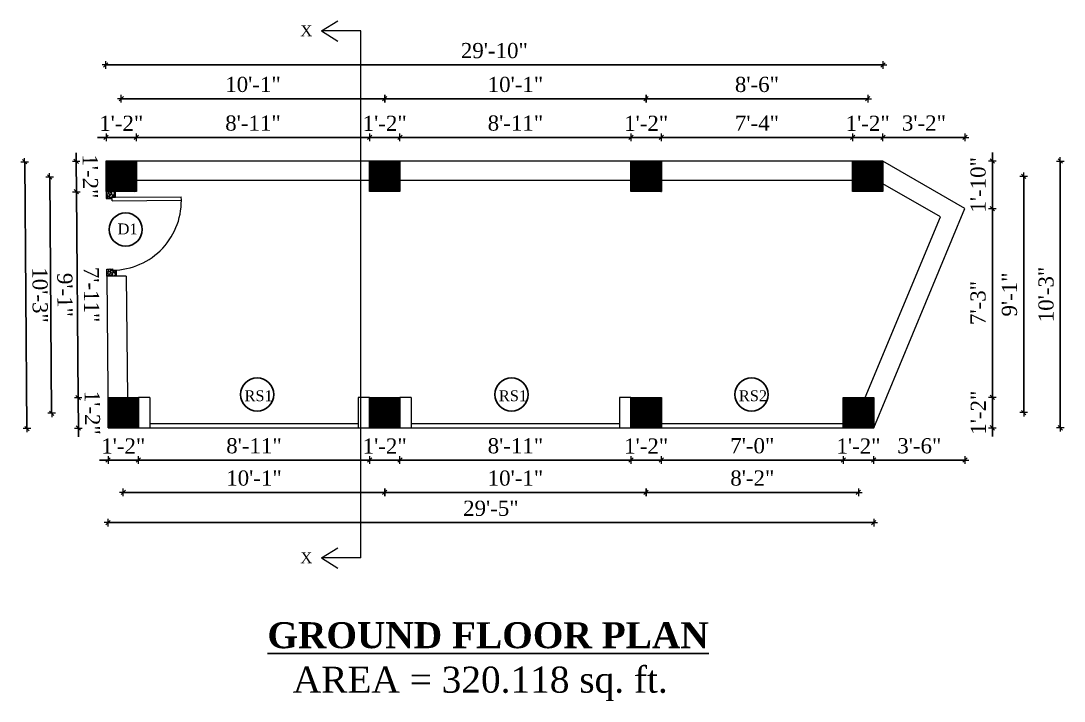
# Model space of a CAD drawing. Header units: inches. Extents: x 20273 to 41102, y -4696 to -1121.
# Drawn here: x 26080.2 to 26561, y -3913.6 to -3599.9 of the extents above; entities that cross this region are included whole.
import ezdxf

# ---------------------------------------------------------------- set-up
doc = ezdxf.new("R2010")
doc.units = ezdxf.units.IN
doc.header["$LTSCALE"] = 5
doc.header["$MEASUREMENT"] = 0
for name, color, linetype, lineweight in [('A-WALL', 7, 'Continuous', 9), ('Dimension', 7, 'Continuous', 18), ('DOOR', 62, 'Continuous', 0)]:
    doc.layers.add(name, color=color, linetype=linetype, lineweight=lineweight)
doc.layers.add('dim line', color=7, linetype='Continuous', lineweight=15, true_color=0xfab2b2)
doc.layers.add('TEXT', color=6, linetype='Continuous')
doc.layers.add('WALL', color=7, linetype='Continuous')
doc.styles.add('ordinary', font='times.ttf')
doc.dimstyles.new('Copy of 96', dxfattribs={"dimtxt": 7, "dimasz": 4, "dimexe": 0.5, "dimexo": 0.5, "dimgap": 3, "dimtad": 1, "dimdec": 1, "dimzin": 11, "dimdsep": 46, "dimlunit": 4, "dimtxsty": 'ordinary', "dimblk": 'OBLIQUE', "dimcen": 0.09, "dimse1": 1, "dimse2": 1, "dimclrt": 6, "dimazin": 0, "dimtfac": 1, "dimtdec": 1, "dimtix": 1, "dimtmove": 2, "dimatfit": 3, "dimldrblk": 'leader', "dimfxl": 0.5, "dimfxlon": 1, "dimtolj": 1, "dimtzin": 0, "dimarcsym": 0})

# ---------------------------------------------------------------- blocks, each defined once
blk = doc.blocks.new('A$C27B36B59')
at = {"layer": 'DOOR'}
for p, q in [((0, 4), (0, 0)), ((2.5, 4), (0, 4)), ((0, 0), (3, 0)), ((2.5, 2.5), (2.5, 4)), ((3, 2.5), (2.5, 2.5)), ((3, 0), (3, 2.5))]:
    blk.add_line(p, q, dxfattribs=at)
for centre, radius, start, end in [((-1.4, -0.54), 4.75, 22.1411, 72.838), ((1.34, 2.09), 1.64, 45.138, 144.8948), ((2.21, 0.3), 2.49, 83.3149, 152.658), ((0.13, 0.37), 2.05, 349.4875, 93.6805), ((1.96, -0.47), 2.01, 58.7447, 166.495), ((-0.06, 0.32), 1.13, 343.542, 86.947), ((2.08, -0.4), 1.17, 38.2816, 160.1519)]:
    blk.add_arc(centre, radius, start, end, dxfattribs=at)
blk = doc.blocks.new('D2')
at = {"layer": 'DOOR'}
for p, q in [((74473.95, 24047.59), (74473.95, 24018.09)), ((74473.95, 24047.59), (74475.45, 24047.59)), ((74475.45, 24047.59), (74475.45, 24018.13))]:
    blk.add_line(p, q, dxfattribs=at)
blk.add_arc((74473.95, 24047.59), 29.5, 180, 272.9146, dxfattribs=at)
at = {"layer": 'DOOR', "xscale": -1, "rotation": 180}
blk.add_blockref('A$C27B36B59', (74441.95, 24050.09), dxfattribs=at)
at = {"layer": 'DOOR', "rotation": 180}
blk.add_blockref('A$C27B36B59', (74477.95, 24050.09), dxfattribs=at)
blk = doc.blocks.new('oblique')
at = {"color": 0, "lineweight": -2}
blk.add_line((0.25, 0.25), (-0.25, -0.25), dxfattribs=at)
at = {"layer": 'dim line', "lineweight": 9}
for p, q in [((-0.4375, 0), (0.4375, 0)), ((0, 0.4375), (0, -0.4375))]:
    blk.add_line(p, q, dxfattribs=at)
blk = doc.blocks.new('*D27')
at = {"layer": 'A-WALL', "color": 0, "lineweight": -2, "ltscale": 50, "transparency": 16777216}
for p, q in [((26120.39, -3802.48), (26116.39, -3802.48)), ((26120.39, -3802.48), (26134.39, -3802.48)), ((26134.39, -3802.48), (26138.39, -3802.48))]:
    blk.add_line(p, q, dxfattribs=at)
at = {"layer": 'Defpoints', "color": 0, "ltscale": 50, "transparency": 16777216}
for p in [(26120.39, -3787.6), (26134.39, -3787.6), (26134.39, -3802.48)]:
    blk.add_point(p, dxfattribs=at)
at = {"layer": 'A-WALL', "color": 0, "lineweight": -2, "ltscale": 50, "transparency": 16777216, "xscale": 4, "yscale": 4, "zscale": 4}
blk.add_blockref('oblique', (26120.39, -3802.48), dxfattribs=at)
at = {"layer": 'A-WALL', "color": 0, "lineweight": -2, "ltscale": 50, "transparency": 16777216, "xscale": 4, "yscale": 4, "zscale": 4, "rotation": 180}
blk.add_blockref('oblique', (26134.39, -3802.48), dxfattribs=at)
at = {"layer": 'A-WALL', "color": 6, "ltscale": 50, "transparency": 16777216, "insert": (26127.39, -3795.98), "char_height": 7, "attachment_point": 5, "style": 'ordinary'}
blk.add_mtext('\\A1;1\'-2"', dxfattribs=at)
blk = doc.blocks.new('_OBLIQUE')
at = {"color": 0, "linetype": 'ByBlock'}
blk.add_line((-0.5, -0.5), (0.5, 0.5), dxfattribs=at)
blk = doc.blocks.new('leader')
at = {"layer": 'Dimension'}
for p, q in [((0, -4.33), (0, 4.33)), ((-4.42, 0), (4.42, 0))]:
    blk.add_line(p, q, dxfattribs=at)
blk = doc.blocks.new('*D28')
at = {"layer": 'A-WALL', "color": 0, "lineweight": -2, "ltscale": 5, "transparency": 16777216}
blk.add_line((26134.39, -3802.48), (26240.89, -3802.48), dxfattribs=at)
at = {"layer": 'Defpoints', "color": 0, "ltscale": 5, "transparency": 16777216}
for p in [(26134.39, -3787.6), (26240.89, -3787.6), (26240.89, -3802.48)]:
    blk.add_point(p, dxfattribs=at)
at = {"layer": 'A-WALL', "color": 0, "lineweight": -2, "ltscale": 5, "transparency": 16777216, "xscale": 4, "yscale": 4, "zscale": 4, "rotation": 180}
blk.add_blockref('oblique', (26134.39, -3802.48), dxfattribs=at)
at = {"layer": 'A-WALL', "color": 0, "lineweight": -2, "ltscale": 5, "transparency": 16777216, "xscale": 4, "yscale": 4, "zscale": 4}
blk.add_blockref('oblique', (26240.89, -3802.48), dxfattribs=at)
at = {"layer": 'A-WALL', "color": 6, "ltscale": 5, "transparency": 16777216, "insert": (26187.64, -3795.92), "char_height": 7, "attachment_point": 5, "style": 'ordinary'}
blk.add_mtext('\\A1;8\'-11"', dxfattribs=at)
blk = doc.blocks.new('*D29')
at = {"layer": 'A-WALL', "color": 0, "lineweight": -2, "ltscale": 5, "transparency": 16777216}
for p, q in [((26240.89, -3802.48), (26236.89, -3802.48)), ((26240.89, -3802.48), (26254.89, -3802.48)), ((26254.89, -3802.48), (26258.89, -3802.48))]:
    blk.add_line(p, q, dxfattribs=at)
at = {"layer": 'Defpoints', "color": 0, "ltscale": 5, "transparency": 16777216}
for p in [(26240.89, -3787.6), (26254.89, -3787.6), (26254.89, -3802.48)]:
    blk.add_point(p, dxfattribs=at)
at = {"layer": 'A-WALL', "color": 0, "lineweight": -2, "ltscale": 5, "transparency": 16777216, "xscale": 4, "yscale": 4, "zscale": 4}
blk.add_blockref('oblique', (26240.89, -3802.48), dxfattribs=at)
at = {"layer": 'A-WALL', "color": 0, "lineweight": -2, "ltscale": 5, "transparency": 16777216, "xscale": 4, "yscale": 4, "zscale": 4, "rotation": 180}
blk.add_blockref('oblique', (26254.89, -3802.48), dxfattribs=at)
at = {"layer": 'A-WALL', "color": 6, "ltscale": 5, "transparency": 16777216, "insert": (26247.89, -3795.98), "char_height": 7, "attachment_point": 5, "style": 'ordinary'}
blk.add_mtext('\\A1;1\'-2"', dxfattribs=at)
blk = doc.blocks.new('*D30')
at = {"layer": 'A-WALL', "color": 0, "lineweight": -2, "ltscale": 5, "transparency": 16777216}
blk.add_line((26254.89, -3802.48), (26361.39, -3802.48), dxfattribs=at)
at = {"layer": 'Defpoints', "color": 0, "ltscale": 5, "transparency": 16777216}
for p in [(26254.89, -3787.6), (26361.39, -3787.6), (26361.39, -3802.48)]:
    blk.add_point(p, dxfattribs=at)
at = {"layer": 'A-WALL', "color": 0, "lineweight": -2, "ltscale": 5, "transparency": 16777216, "xscale": 4, "yscale": 4, "zscale": 4, "rotation": 180}
blk.add_blockref('oblique', (26254.89, -3802.48), dxfattribs=at)
at = {"layer": 'A-WALL', "color": 0, "lineweight": -2, "ltscale": 5, "transparency": 16777216, "xscale": 4, "yscale": 4, "zscale": 4}
blk.add_blockref('oblique', (26361.39, -3802.48), dxfattribs=at)
at = {"layer": 'A-WALL', "color": 6, "ltscale": 5, "transparency": 16777216, "insert": (26308.14, -3795.92), "char_height": 7, "attachment_point": 5, "style": 'ordinary'}
blk.add_mtext('\\A1;8\'-11"', dxfattribs=at)
blk = doc.blocks.new('*D31')
at = {"layer": 'A-WALL', "color": 0, "lineweight": -2, "ltscale": 5, "transparency": 16777216}
for p, q in [((26361.39, -3802.48), (26357.39, -3802.48)), ((26361.39, -3802.48), (26375.39, -3802.48)), ((26375.39, -3802.48), (26379.39, -3802.48))]:
    blk.add_line(p, q, dxfattribs=at)
at = {"layer": 'Defpoints', "color": 0, "ltscale": 5, "transparency": 16777216}
for p in [(26361.39, -3787.6), (26375.39, -3787.6), (26375.39, -3802.48)]:
    blk.add_point(p, dxfattribs=at)
at = {"layer": 'A-WALL', "color": 0, "lineweight": -2, "ltscale": 5, "transparency": 16777216, "xscale": 4, "yscale": 4, "zscale": 4}
blk.add_blockref('oblique', (26361.39, -3802.48), dxfattribs=at)
at = {"layer": 'A-WALL', "color": 0, "lineweight": -2, "ltscale": 5, "transparency": 16777216, "xscale": 4, "yscale": 4, "zscale": 4, "rotation": 180}
blk.add_blockref('oblique', (26375.39, -3802.48), dxfattribs=at)
at = {"layer": 'A-WALL', "color": 6, "ltscale": 5, "transparency": 16777216, "insert": (26368.39, -3795.98), "char_height": 7, "attachment_point": 5, "style": 'ordinary'}
blk.add_mtext('\\A1;1\'-2"', dxfattribs=at)
blk = doc.blocks.new('*D32')
at = {"layer": 'A-WALL', "color": 0, "lineweight": -2, "ltscale": 5, "transparency": 16777216}
blk.add_line((26375.39, -3802.48), (26459.25, -3802.48), dxfattribs=at)
at = {"layer": 'Defpoints', "color": 0, "ltscale": 5, "transparency": 16777216}
for p in [(26375.39, -3787.6), (26459.25, -3787.6), (26459.25, -3802.48)]:
    blk.add_point(p, dxfattribs=at)
at = {"layer": 'A-WALL', "color": 0, "lineweight": -2, "ltscale": 5, "transparency": 16777216, "xscale": 4, "yscale": 4, "zscale": 4, "rotation": 180}
blk.add_blockref('oblique', (26375.39, -3802.48), dxfattribs=at)
at = {"layer": 'A-WALL', "color": 0, "lineweight": -2, "ltscale": 5, "transparency": 16777216, "xscale": 4, "yscale": 4, "zscale": 4}
blk.add_blockref('oblique', (26459.25, -3802.48), dxfattribs=at)
at = {"layer": 'A-WALL', "color": 6, "ltscale": 5, "transparency": 16777216, "insert": (26417.32, -3795.91), "char_height": 7, "attachment_point": 5, "style": 'ordinary'}
blk.add_mtext('\\A1;7\'-0"', dxfattribs=at)
blk = doc.blocks.new('*D33')
at = {"layer": 'A-WALL', "color": 0, "lineweight": -2, "ltscale": 5, "transparency": 16777216}
for p, q in [((26459.25, -3802.48), (26455.25, -3802.48)), ((26459.25, -3802.48), (26473.25, -3802.48)), ((26473.25, -3802.48), (26477.25, -3802.48))]:
    blk.add_line(p, q, dxfattribs=at)
at = {"layer": 'Defpoints', "color": 0, "ltscale": 5, "transparency": 16777216}
for p in [(26459.25, -3787.6), (26473.25, -3787.6), (26473.25, -3802.48)]:
    blk.add_point(p, dxfattribs=at)
at = {"layer": 'A-WALL', "color": 0, "lineweight": -2, "ltscale": 5, "transparency": 16777216, "xscale": 4, "yscale": 4, "zscale": 4}
blk.add_blockref('oblique', (26459.25, -3802.48), dxfattribs=at)
at = {"layer": 'A-WALL', "color": 0, "lineweight": -2, "ltscale": 5, "transparency": 16777216, "xscale": 4, "yscale": 4, "zscale": 4, "rotation": 180}
blk.add_blockref('oblique', (26473.25, -3802.48), dxfattribs=at)
at = {"layer": 'A-WALL', "color": 6, "ltscale": 5, "transparency": 16777216, "insert": (26466.25, -3795.98), "char_height": 7, "attachment_point": 5, "style": 'ordinary'}
blk.add_mtext('\\A1;1\'-2"', dxfattribs=at)
blk = doc.blocks.new('*D34')
at = {"layer": 'A-WALL', "color": 0, "lineweight": -2, "ltscale": 5, "transparency": 16777216}
blk.add_line((26127.39, -3817.37), (26247.89, -3817.37), dxfattribs=at)
at = {"layer": 'Defpoints', "color": 0, "ltscale": 5, "transparency": 16777216}
for p in [(26127.39, -3780.6), (26247.89, -3780.6), (26247.89, -3817.37)]:
    blk.add_point(p, dxfattribs=at)
at = {"layer": 'A-WALL', "color": 0, "lineweight": -2, "ltscale": 5, "transparency": 16777216, "xscale": 4, "yscale": 4, "zscale": 4, "rotation": 180}
blk.add_blockref('oblique', (26127.39, -3817.37), dxfattribs=at)
at = {"layer": 'A-WALL', "color": 0, "lineweight": -2, "ltscale": 5, "transparency": 16777216, "xscale": 4, "yscale": 4, "zscale": 4}
blk.add_blockref('oblique', (26247.89, -3817.37), dxfattribs=at)
at = {"layer": 'A-WALL', "color": 6, "ltscale": 5, "transparency": 16777216, "insert": (26187.64, -3810.81), "char_height": 7, "attachment_point": 5, "style": 'ordinary'}
blk.add_mtext('\\A1;10\'-1"', dxfattribs=at)
blk = doc.blocks.new('*D35')
at = {"layer": 'A-WALL', "color": 0, "lineweight": -2, "ltscale": 5, "transparency": 16777216}
blk.add_line((26247.89, -3817.37), (26368.39, -3817.37), dxfattribs=at)
at = {"layer": 'Defpoints', "color": 0, "ltscale": 5, "transparency": 16777216}
for p in [(26247.89, -3780.6), (26368.39, -3780.6), (26368.39, -3817.37)]:
    blk.add_point(p, dxfattribs=at)
at = {"layer": 'A-WALL', "color": 0, "lineweight": -2, "ltscale": 5, "transparency": 16777216, "xscale": 4, "yscale": 4, "zscale": 4, "rotation": 180}
blk.add_blockref('oblique', (26247.89, -3817.37), dxfattribs=at)
at = {"layer": 'A-WALL', "color": 0, "lineweight": -2, "ltscale": 5, "transparency": 16777216, "xscale": 4, "yscale": 4, "zscale": 4}
blk.add_blockref('oblique', (26368.39, -3817.37), dxfattribs=at)
at = {"layer": 'A-WALL', "color": 6, "ltscale": 5, "transparency": 16777216, "insert": (26308.14, -3810.81), "char_height": 7, "attachment_point": 5, "style": 'ordinary'}
blk.add_mtext('\\A1;10\'-1"', dxfattribs=at)
blk = doc.blocks.new('*D36')
at = {"layer": 'A-WALL', "color": 0, "lineweight": -2, "ltscale": 5, "transparency": 16777216}
blk.add_line((26368.39, -3817.37), (26466.25, -3817.37), dxfattribs=at)
at = {"layer": 'Defpoints', "color": 0, "ltscale": 5, "transparency": 16777216}
for p in [(26368.39, -3780.6), (26466.25, -3780.6), (26466.25, -3817.37)]:
    blk.add_point(p, dxfattribs=at)
at = {"layer": 'A-WALL', "color": 0, "lineweight": -2, "ltscale": 5, "transparency": 16777216, "xscale": 4, "yscale": 4, "zscale": 4, "rotation": 180}
blk.add_blockref('oblique', (26368.39, -3817.37), dxfattribs=at)
at = {"layer": 'A-WALL', "color": 0, "lineweight": -2, "ltscale": 5, "transparency": 16777216, "xscale": 4, "yscale": 4, "zscale": 4}
blk.add_blockref('oblique', (26466.25, -3817.37), dxfattribs=at)
at = {"layer": 'A-WALL', "color": 6, "ltscale": 5, "transparency": 16777216, "insert": (26417.32, -3810.81), "char_height": 7, "attachment_point": 5, "style": 'ordinary'}
blk.add_mtext('\\A1;8\'-2"', dxfattribs=at)
blk = doc.blocks.new('*D37')
at = {"layer": 'A-WALL', "color": 0, "lineweight": -2, "ltscale": 5, "transparency": 16777216}
blk.add_line((26120.39, -3831.31), (26473.25, -3831.31), dxfattribs=at)
at = {"layer": 'Defpoints', "color": 0, "ltscale": 5, "transparency": 16777216}
for p in [(26120.39, -3787.6), (26473.25, -3787.6), (26473.25, -3831.31)]:
    blk.add_point(p, dxfattribs=at)
at = {"layer": 'A-WALL', "color": 0, "lineweight": -2, "ltscale": 5, "transparency": 16777216, "xscale": 4, "yscale": 4, "zscale": 4, "rotation": 180}
blk.add_blockref('oblique', (26120.39, -3831.31), dxfattribs=at)
at = {"layer": 'A-WALL', "color": 0, "lineweight": -2, "ltscale": 5, "transparency": 16777216, "xscale": 4, "yscale": 4, "zscale": 4}
blk.add_blockref('oblique', (26473.25, -3831.31), dxfattribs=at)
at = {"layer": 'A-WALL', "color": 6, "ltscale": 5, "transparency": 16777216, "insert": (26296.82, -3824.74), "char_height": 7, "attachment_point": 5, "style": 'ordinary'}
blk.add_mtext('\\A1;29\'-5"', dxfattribs=at)
blk = doc.blocks.new('*D38')
at = {"layer": 'A-WALL', "color": 0, "lineweight": -2, "ltscale": 50, "transparency": 16777216}
blk.add_line((26082.99, -3787.92), (26081.95, -3664.93), dxfattribs=at)
at = {"layer": 'Defpoints', "color": 0, "ltscale": 50, "transparency": 16777216}
for p in [(26081.95, -3664.93), (26119.35, -3664.61), (26120.39, -3787.6)]:
    blk.add_point(p, dxfattribs=at)
at = {"layer": 'A-WALL', "color": 0, "lineweight": -2, "ltscale": 50, "transparency": 16777216, "xscale": 4, "yscale": 4, "zscale": 4}
for p, rotation in [((26081.95, -3664.93), 90.48576269129444), ((26082.99, -3787.92), 270.4857626912944)]:
    blk.add_blockref('oblique', p, dxfattribs=dict(at, rotation=rotation))
at = {"layer": 'A-WALL', "color": 6, "ltscale": 50, "transparency": 16777216, "insert": (26089.03, -3726.37), "char_height": 7, "attachment_point": 5, "rotation": 270.4858, "style": 'ordinary'}
blk.add_mtext('\\A1;10\'-3"', dxfattribs=at)
blk = doc.blocks.new('*D39')
at = {"layer": 'A-WALL', "color": 0, "lineweight": -2, "ltscale": 5, "transparency": 16777216}
blk.add_line((26106.61, -3773.72), (26105.8, -3678.73), dxfattribs=at)
at = {"layer": 'Defpoints', "color": 0, "ltscale": 5, "transparency": 16777216}
for p in [(26105.8, -3678.73), (26119.46, -3678.61), (26120.27, -3773.6)]:
    blk.add_point(p, dxfattribs=at)
at = {"layer": 'A-WALL', "color": 0, "lineweight": -2, "ltscale": 5, "transparency": 16777216, "xscale": 4, "yscale": 4, "zscale": 4}
for p, rotation in [((26105.8, -3678.73), 90.48576269128655), ((26106.61, -3773.72), 270.4857626912865)]:
    blk.add_blockref('oblique', p, dxfattribs=dict(at, rotation=rotation))
at = {"layer": 'A-WALL', "color": 6, "ltscale": 5, "transparency": 16777216, "insert": (26112.78, -3726.17), "char_height": 7, "attachment_point": 5, "rotation": 270.4858, "style": 'ordinary'}
blk.add_mtext('\\A1;7\'-11"', dxfattribs=at)
blk = doc.blocks.new('*D40')
at = {"layer": 'A-WALL', "color": 0, "lineweight": -2, "ltscale": 5, "transparency": 16777216}
blk.add_line((26094.39, -3780.88), (26093.47, -3671.89), dxfattribs=at)
at = {"layer": 'Defpoints', "color": 0, "ltscale": 5, "transparency": 16777216}
for p in [(26093.47, -3671.89), (26126.46, -3671.61), (26127.39, -3780.6)]:
    blk.add_point(p, dxfattribs=at)
at = {"layer": 'A-WALL', "color": 0, "lineweight": -2, "ltscale": 5, "transparency": 16777216, "xscale": 4, "yscale": 4, "zscale": 4}
for p, rotation in [((26093.47, -3671.89), 90.48576269128655), ((26094.39, -3780.88), 270.4857626912865)]:
    blk.add_blockref('oblique', p, dxfattribs=dict(at, rotation=rotation))
at = {"layer": 'A-WALL', "color": 6, "ltscale": 5, "transparency": 16777216, "insert": (26100.5, -3726.33), "char_height": 7, "attachment_point": 5, "rotation": 270.4858, "style": 'ordinary'}
blk.add_mtext('\\A1;9\'-1"', dxfattribs=at)
blk = doc.blocks.new('*D41')
at = {"layer": 'A-WALL', "color": 0, "lineweight": -2, "ltscale": 5, "transparency": 16777216}
for p, q in [((26105.68, -3664.73), (26105.65, -3660.73)), ((26105.8, -3678.73), (26105.68, -3664.73)), ((26105.8, -3678.73), (26105.84, -3682.73))]:
    blk.add_line(p, q, dxfattribs=at)
at = {"layer": 'Defpoints', "color": 0, "ltscale": 5, "transparency": 16777216}
for p in [(26105.68, -3664.73), (26119.35, -3664.61), (26119.46, -3678.61)]:
    blk.add_point(p, dxfattribs=at)
at = {"layer": 'A-WALL', "color": 0, "lineweight": -2, "ltscale": 5, "transparency": 16777216, "xscale": 4, "yscale": 4, "zscale": 4}
for p, rotation in [((26105.68, -3664.73), 270.4857626912865), ((26105.8, -3678.73), 90.48576269128655)]:
    blk.add_blockref('oblique', p, dxfattribs=dict(at, rotation=rotation))
at = {"layer": 'A-WALL', "color": 6, "ltscale": 5, "transparency": 16777216, "insert": (26112.24, -3671.67), "char_height": 7, "attachment_point": 5, "rotation": 270.4858, "style": 'ordinary'}
blk.add_mtext('\\A1;1\'-2"', dxfattribs=at)
blk = doc.blocks.new('*D42')
at = {"layer": 'A-WALL', "color": 0, "lineweight": -2, "ltscale": 5, "transparency": 16777216}
for p, q in [((26106.61, -3773.72), (26106.57, -3769.72)), ((26106.61, -3773.72), (26106.73, -3787.72)), ((26106.73, -3787.72), (26106.76, -3791.72))]:
    blk.add_line(p, q, dxfattribs=at)
at = {"layer": 'Defpoints', "color": 0, "ltscale": 5, "transparency": 16777216}
for p in [(26120.27, -3773.6), (26106.73, -3787.72), (26120.39, -3787.6)]:
    blk.add_point(p, dxfattribs=at)
at = {"layer": 'A-WALL', "color": 0, "lineweight": -2, "ltscale": 5, "transparency": 16777216, "xscale": 4, "yscale": 4, "zscale": 4}
for p, rotation in [((26106.61, -3773.72), 270.4857626912865), ((26106.73, -3787.72), 90.48576269128655)]:
    blk.add_blockref('oblique', p, dxfattribs=dict(at, rotation=rotation))
at = {"layer": 'A-WALL', "color": 6, "ltscale": 5, "transparency": 16777216, "insert": (26113.17, -3780.66), "char_height": 7, "attachment_point": 5, "rotation": 270.4858, "style": 'ordinary'}
blk.add_mtext('\\A1;1\'-2"', dxfattribs=at)
blk = doc.blocks.new('*D43')
at = {"layer": 'A-WALL', "color": 0, "lineweight": -2, "ltscale": 5, "transparency": 16777216}
for p, q in [((26119.46, -3653.67), (26115.46, -3653.67)), ((26119.46, -3653.67), (26133.46, -3653.67)), ((26133.46, -3653.67), (26137.46, -3653.67))]:
    blk.add_line(p, q, dxfattribs=at)
at = {"layer": 'Defpoints', "color": 0, "ltscale": 5, "transparency": 16777216}
for p in [(26133.46, -3653.67), (26119.46, -3664.61), (26133.46, -3664.61)]:
    blk.add_point(p, dxfattribs=at)
at = {"layer": 'A-WALL', "color": 0, "lineweight": -2, "ltscale": 5, "transparency": 16777216, "xscale": 4, "yscale": 4, "zscale": 4}
blk.add_blockref('oblique', (26119.46, -3653.67), dxfattribs=at)
at = {"layer": 'A-WALL', "color": 0, "lineweight": -2, "ltscale": 5, "transparency": 16777216, "xscale": 4, "yscale": 4, "zscale": 4, "rotation": 180}
blk.add_blockref('oblique', (26133.46, -3653.67), dxfattribs=at)
at = {"layer": 'A-WALL', "color": 6, "ltscale": 5, "transparency": 16777216, "insert": (26126.46, -3647.17), "char_height": 7, "attachment_point": 5, "style": 'ordinary'}
blk.add_mtext('\\A1;1\'-2"', dxfattribs=at)
blk = doc.blocks.new('*D44')
at = {"layer": 'A-WALL', "color": 0, "lineweight": -2, "ltscale": 5, "transparency": 16777216}
blk.add_line((26133.46, -3653.67), (26240.89, -3653.67), dxfattribs=at)
at = {"layer": 'Defpoints', "color": 0, "ltscale": 5, "transparency": 16777216}
for p in [(26240.89, -3653.67), (26133.46, -3664.61), (26240.89, -3664.61)]:
    blk.add_point(p, dxfattribs=at)
at = {"layer": 'A-WALL', "color": 0, "lineweight": -2, "ltscale": 5, "transparency": 16777216, "xscale": 4, "yscale": 4, "zscale": 4, "rotation": 180}
blk.add_blockref('oblique', (26133.46, -3653.67), dxfattribs=at)
at = {"layer": 'A-WALL', "color": 0, "lineweight": -2, "ltscale": 5, "transparency": 16777216, "xscale": 4, "yscale": 4, "zscale": 4}
blk.add_blockref('oblique', (26240.89, -3653.67), dxfattribs=at)
at = {"layer": 'A-WALL', "color": 6, "ltscale": 5, "transparency": 16777216, "insert": (26187.18, -3647.11), "char_height": 7, "attachment_point": 5, "style": 'ordinary'}
blk.add_mtext('\\A1;8\'-11"', dxfattribs=at)
blk = doc.blocks.new('*D45')
at = {"layer": 'A-WALL', "color": 0, "lineweight": -2, "ltscale": 5, "transparency": 16777216}
for p, q in [((26240.89, -3653.67), (26236.89, -3653.67)), ((26240.89, -3653.67), (26254.89, -3653.67)), ((26254.89, -3653.67), (26258.89, -3653.67))]:
    blk.add_line(p, q, dxfattribs=at)
at = {"layer": 'Defpoints', "color": 0, "ltscale": 5, "transparency": 16777216}
for p in [(26254.89, -3653.67), (26240.89, -3664.61), (26254.89, -3664.61)]:
    blk.add_point(p, dxfattribs=at)
at = {"layer": 'A-WALL', "color": 0, "lineweight": -2, "ltscale": 5, "transparency": 16777216, "xscale": 4, "yscale": 4, "zscale": 4}
blk.add_blockref('oblique', (26240.89, -3653.67), dxfattribs=at)
at = {"layer": 'A-WALL', "color": 0, "lineweight": -2, "ltscale": 5, "transparency": 16777216, "xscale": 4, "yscale": 4, "zscale": 4, "rotation": 180}
blk.add_blockref('oblique', (26254.89, -3653.67), dxfattribs=at)
at = {"layer": 'A-WALL', "color": 6, "ltscale": 5, "transparency": 16777216, "insert": (26247.89, -3647.17), "char_height": 7, "attachment_point": 5, "style": 'ordinary'}
blk.add_mtext('\\A1;1\'-2"', dxfattribs=at)
blk = doc.blocks.new('*D46')
at = {"layer": 'A-WALL', "color": 0, "lineweight": -2, "ltscale": 5, "transparency": 16777216}
blk.add_line((26254.89, -3653.67), (26361.39, -3653.67), dxfattribs=at)
at = {"layer": 'Defpoints', "color": 0, "ltscale": 5, "transparency": 16777216}
for p in [(26361.39, -3653.67), (26254.89, -3664.61), (26361.39, -3664.61)]:
    blk.add_point(p, dxfattribs=at)
at = {"layer": 'A-WALL', "color": 0, "lineweight": -2, "ltscale": 5, "transparency": 16777216, "xscale": 4, "yscale": 4, "zscale": 4, "rotation": 180}
blk.add_blockref('oblique', (26254.89, -3653.67), dxfattribs=at)
at = {"layer": 'A-WALL', "color": 0, "lineweight": -2, "ltscale": 5, "transparency": 16777216, "xscale": 4, "yscale": 4, "zscale": 4}
blk.add_blockref('oblique', (26361.39, -3653.67), dxfattribs=at)
at = {"layer": 'A-WALL', "color": 6, "ltscale": 5, "transparency": 16777216, "insert": (26308.14, -3647.11), "char_height": 7, "attachment_point": 5, "style": 'ordinary'}
blk.add_mtext('\\A1;8\'-11"', dxfattribs=at)
blk = doc.blocks.new('*D47')
at = {"layer": 'A-WALL', "color": 0, "lineweight": -2, "ltscale": 5, "transparency": 16777216}
for p, q in [((26361.39, -3653.67), (26357.39, -3653.67)), ((26361.39, -3653.67), (26375.39, -3653.67)), ((26375.39, -3653.67), (26379.39, -3653.67))]:
    blk.add_line(p, q, dxfattribs=at)
at = {"layer": 'Defpoints', "color": 0, "ltscale": 5, "transparency": 16777216}
for p in [(26375.39, -3653.67), (26361.39, -3664.61), (26375.39, -3664.61)]:
    blk.add_point(p, dxfattribs=at)
at = {"layer": 'A-WALL', "color": 0, "lineweight": -2, "ltscale": 5, "transparency": 16777216, "xscale": 4, "yscale": 4, "zscale": 4}
blk.add_blockref('oblique', (26361.39, -3653.67), dxfattribs=at)
at = {"layer": 'A-WALL', "color": 0, "lineweight": -2, "ltscale": 5, "transparency": 16777216, "xscale": 4, "yscale": 4, "zscale": 4, "rotation": 180}
blk.add_blockref('oblique', (26375.39, -3653.67), dxfattribs=at)
at = {"layer": 'A-WALL', "color": 6, "ltscale": 5, "transparency": 16777216, "insert": (26368.39, -3647.17), "char_height": 7, "attachment_point": 5, "style": 'ordinary'}
blk.add_mtext('\\A1;1\'-2"', dxfattribs=at)
blk = doc.blocks.new('*D48')
at = {"layer": 'A-WALL', "color": 0, "lineweight": -2, "ltscale": 5, "transparency": 16777216}
blk.add_line((26375.39, -3653.67), (26463.51, -3653.67), dxfattribs=at)
at = {"layer": 'Defpoints', "color": 0, "ltscale": 5, "transparency": 16777216}
for p in [(26463.51, -3653.67), (26375.39, -3664.61), (26463.51, -3664.61)]:
    blk.add_point(p, dxfattribs=at)
at = {"layer": 'A-WALL', "color": 0, "lineweight": -2, "ltscale": 5, "transparency": 16777216, "xscale": 4, "yscale": 4, "zscale": 4, "rotation": 180}
blk.add_blockref('oblique', (26375.39, -3653.67), dxfattribs=at)
at = {"layer": 'A-WALL', "color": 0, "lineweight": -2, "ltscale": 5, "transparency": 16777216, "xscale": 4, "yscale": 4, "zscale": 4}
blk.add_blockref('oblique', (26463.51, -3653.67), dxfattribs=at)
at = {"layer": 'A-WALL', "color": 6, "ltscale": 5, "transparency": 16777216, "insert": (26419.45, -3647.1), "char_height": 7, "attachment_point": 5, "style": 'ordinary'}
blk.add_mtext('\\A1;7\'-4"', dxfattribs=at)
blk = doc.blocks.new('*D49')
at = {"layer": 'A-WALL', "color": 0, "lineweight": -2, "ltscale": 5, "transparency": 16777216}
for p, q in [((26463.51, -3653.67), (26459.51, -3653.67)), ((26463.51, -3653.67), (26477.51, -3653.67)), ((26477.51, -3653.67), (26481.51, -3653.67))]:
    blk.add_line(p, q, dxfattribs=at)
at = {"layer": 'Defpoints', "color": 0, "ltscale": 5, "transparency": 16777216}
for p in [(26477.51, -3653.67), (26463.51, -3664.61), (26477.51, -3664.61)]:
    blk.add_point(p, dxfattribs=at)
at = {"layer": 'A-WALL', "color": 0, "lineweight": -2, "ltscale": 5, "transparency": 16777216, "xscale": 4, "yscale": 4, "zscale": 4}
blk.add_blockref('oblique', (26463.51, -3653.67), dxfattribs=at)
at = {"layer": 'A-WALL', "color": 0, "lineweight": -2, "ltscale": 5, "transparency": 16777216, "xscale": 4, "yscale": 4, "zscale": 4, "rotation": 180}
blk.add_blockref('oblique', (26477.51, -3653.67), dxfattribs=at)
at = {"layer": 'A-WALL', "color": 6, "ltscale": 5, "transparency": 16777216, "insert": (26470.51, -3647.17), "char_height": 7, "attachment_point": 5, "style": 'ordinary'}
blk.add_mtext('\\A1;1\'-2"', dxfattribs=at)
blk = doc.blocks.new('*D50')
at = {"layer": 'A-WALL', "color": 0, "lineweight": -2, "ltscale": 5, "transparency": 16777216}
blk.add_line((26477.51, -3653.67), (26515.33, -3653.67), dxfattribs=at)
at = {"layer": 'Defpoints', "color": 0, "ltscale": 5, "transparency": 16777216}
for p in [(26515.33, -3653.67), (26477.51, -3664.61), (26515.33, -3686.47)]:
    blk.add_point(p, dxfattribs=at)
at = {"layer": 'A-WALL', "color": 0, "lineweight": -2, "ltscale": 5, "transparency": 16777216, "xscale": 4, "yscale": 4, "zscale": 4, "rotation": 180}
blk.add_blockref('oblique', (26477.51, -3653.67), dxfattribs=at)
at = {"layer": 'A-WALL', "color": 0, "lineweight": -2, "ltscale": 5, "transparency": 16777216, "xscale": 4, "yscale": 4, "zscale": 4}
blk.add_blockref('oblique', (26515.33, -3653.67), dxfattribs=at)
at = {"layer": 'A-WALL', "color": 6, "ltscale": 5, "transparency": 16777216, "insert": (26496.42, -3647.11), "char_height": 7, "attachment_point": 5, "style": 'ordinary'}
blk.add_mtext('\\A1;3\'-2"', dxfattribs=at)
blk = doc.blocks.new('*D51')
at = {"layer": 'A-WALL', "color": 0, "lineweight": -2, "ltscale": 5, "transparency": 16777216}
blk.add_line((26473.25, -3802.48), (26515.33, -3802.48), dxfattribs=at)
at = {"layer": 'Defpoints', "color": 0, "ltscale": 5, "transparency": 16777216}
for p in [(26515.33, -3686.47), (26473.25, -3787.6), (26515.33, -3802.48)]:
    blk.add_point(p, dxfattribs=at)
at = {"layer": 'A-WALL', "color": 0, "lineweight": -2, "ltscale": 5, "transparency": 16777216, "xscale": 4, "yscale": 4, "zscale": 4, "rotation": 180}
blk.add_blockref('oblique', (26473.25, -3802.48), dxfattribs=at)
at = {"layer": 'A-WALL', "color": 0, "lineweight": -2, "ltscale": 5, "transparency": 16777216, "xscale": 4, "yscale": 4, "zscale": 4}
blk.add_blockref('oblique', (26515.33, -3802.48), dxfattribs=at)
at = {"layer": 'A-WALL', "color": 6, "ltscale": 5, "transparency": 16777216, "insert": (26494.29, -3795.92), "char_height": 7, "attachment_point": 5, "style": 'ordinary'}
blk.add_mtext('\\A1;3\'-6"', dxfattribs=at)
blk = doc.blocks.new('*D52')
at = {"layer": 'A-WALL', "color": 0, "lineweight": -2, "ltscale": 5, "transparency": 16777216}
blk.add_line((26126.46, -3635.85), (26247.89, -3635.85), dxfattribs=at)
at = {"layer": 'Defpoints', "color": 0, "ltscale": 5, "transparency": 16777216}
for p in [(26247.89, -3635.85), (26126.46, -3671.61), (26247.89, -3671.61)]:
    blk.add_point(p, dxfattribs=at)
at = {"layer": 'A-WALL', "color": 0, "lineweight": -2, "ltscale": 5, "transparency": 16777216, "xscale": 4, "yscale": 4, "zscale": 4, "rotation": 180}
blk.add_blockref('oblique', (26126.46, -3635.85), dxfattribs=at)
at = {"layer": 'A-WALL', "color": 0, "lineweight": -2, "ltscale": 5, "transparency": 16777216, "xscale": 4, "yscale": 4, "zscale": 4}
blk.add_blockref('oblique', (26247.89, -3635.85), dxfattribs=at)
at = {"layer": 'A-WALL', "color": 6, "ltscale": 5, "transparency": 16777216, "insert": (26187.18, -3629.29), "char_height": 7, "attachment_point": 5, "style": 'ordinary'}
blk.add_mtext('\\A1;10\'-1"', dxfattribs=at)
blk = doc.blocks.new('*D53')
at = {"layer": 'A-WALL', "color": 0, "lineweight": -2, "ltscale": 5, "transparency": 16777216}
blk.add_line((26247.89, -3635.85), (26368.39, -3635.85), dxfattribs=at)
at = {"layer": 'Defpoints', "color": 0, "ltscale": 5, "transparency": 16777216}
for p in [(26368.39, -3635.85), (26247.89, -3671.61), (26368.39, -3671.61)]:
    blk.add_point(p, dxfattribs=at)
at = {"layer": 'A-WALL', "color": 0, "lineweight": -2, "ltscale": 5, "transparency": 16777216, "xscale": 4, "yscale": 4, "zscale": 4, "rotation": 180}
blk.add_blockref('oblique', (26247.89, -3635.85), dxfattribs=at)
at = {"layer": 'A-WALL', "color": 0, "lineweight": -2, "ltscale": 5, "transparency": 16777216, "xscale": 4, "yscale": 4, "zscale": 4}
blk.add_blockref('oblique', (26368.39, -3635.85), dxfattribs=at)
at = {"layer": 'A-WALL', "color": 6, "ltscale": 5, "transparency": 16777216, "insert": (26308.14, -3629.29), "char_height": 7, "attachment_point": 5, "style": 'ordinary'}
blk.add_mtext('\\A1;10\'-1"', dxfattribs=at)
blk = doc.blocks.new('*D54')
at = {"layer": 'A-WALL', "color": 0, "lineweight": -2, "ltscale": 5, "transparency": 16777216}
blk.add_line((26368.39, -3635.85), (26470.51, -3635.85), dxfattribs=at)
at = {"layer": 'Defpoints', "color": 0, "ltscale": 5, "transparency": 16777216}
for p in [(26470.51, -3635.85), (26368.39, -3671.61), (26470.51, -3671.61)]:
    blk.add_point(p, dxfattribs=at)
at = {"layer": 'A-WALL', "color": 0, "lineweight": -2, "ltscale": 5, "transparency": 16777216, "xscale": 4, "yscale": 4, "zscale": 4, "rotation": 180}
blk.add_blockref('oblique', (26368.39, -3635.85), dxfattribs=at)
at = {"layer": 'A-WALL', "color": 0, "lineweight": -2, "ltscale": 5, "transparency": 16777216, "xscale": 4, "yscale": 4, "zscale": 4}
blk.add_blockref('oblique', (26470.51, -3635.85), dxfattribs=at)
at = {"layer": 'A-WALL', "color": 6, "ltscale": 5, "transparency": 16777216, "insert": (26419.45, -3629.29), "char_height": 7, "attachment_point": 5, "style": 'ordinary'}
blk.add_mtext('\\A1;8\'-6"', dxfattribs=at)
blk = doc.blocks.new('*D55')
at = {"layer": 'A-WALL', "color": 0, "lineweight": -2, "ltscale": 5, "transparency": 16777216}
blk.add_line((26119.35, -3620.25), (26477.51, -3620.25), dxfattribs=at)
at = {"layer": 'Defpoints', "color": 0, "ltscale": 5, "transparency": 16777216}
for p in [(26477.51, -3620.25), (26119.35, -3664.61), (26477.51, -3664.61)]:
    blk.add_point(p, dxfattribs=at)
at = {"layer": 'A-WALL', "color": 0, "lineweight": -2, "ltscale": 5, "transparency": 16777216, "xscale": 4, "yscale": 4, "zscale": 4, "rotation": 180}
blk.add_blockref('oblique', (26119.35, -3620.25), dxfattribs=at)
at = {"layer": 'A-WALL', "color": 0, "lineweight": -2, "ltscale": 5, "transparency": 16777216, "xscale": 4, "yscale": 4, "zscale": 4}
blk.add_blockref('oblique', (26477.51, -3620.25), dxfattribs=at)
at = {"layer": 'A-WALL', "color": 6, "ltscale": 5, "transparency": 16777216, "insert": (26298.43, -3613.68), "char_height": 7, "attachment_point": 5, "style": 'ordinary'}
blk.add_mtext('\\A1;29\'-10"', dxfattribs=at)
blk = doc.blocks.new('*D56')
at = {"layer": 'A-WALL', "color": 0, "lineweight": -2, "ltscale": 5, "transparency": 16777216}
for p, q in [((26527.96, -3773.6), (26527.96, -3769.6)), ((26527.96, -3787.6), (26527.96, -3773.6)), ((26527.96, -3787.6), (26527.96, -3791.6))]:
    blk.add_line(p, q, dxfattribs=at)
at = {"layer": 'Defpoints', "color": 0, "ltscale": 5, "transparency": 16777216}
for p in [(26473.25, -3773.6), (26527.96, -3773.6), (26473.25, -3787.6)]:
    blk.add_point(p, dxfattribs=at)
at = {"layer": 'A-WALL', "color": 0, "lineweight": -2, "ltscale": 5, "transparency": 16777216, "xscale": 4, "yscale": 4, "zscale": 4}
for p, rotation in [((26527.96, -3773.6), 270), ((26527.96, -3787.6), 90)]:
    blk.add_blockref('oblique', p, dxfattribs=dict(at, rotation=rotation))
at = {"layer": 'A-WALL', "color": 6, "ltscale": 5, "transparency": 16777216, "insert": (26521.46, -3780.6), "char_height": 7, "attachment_point": 5, "rotation": 90, "style": 'ordinary'}
blk.add_mtext('\\A1;1\'-2"', dxfattribs=at)
blk = doc.blocks.new('*D57')
at = {"layer": 'A-WALL', "color": 0, "lineweight": -2, "ltscale": 5, "transparency": 16777216}
blk.add_line((26527.96, -3773.6), (26527.96, -3686.47), dxfattribs=at)
at = {"layer": 'Defpoints', "color": 0, "ltscale": 5, "transparency": 16777216}
for p in [(26515.33, -3686.47), (26527.96, -3686.47), (26473.25, -3773.6)]:
    blk.add_point(p, dxfattribs=at)
at = {"layer": 'A-WALL', "color": 0, "lineweight": -2, "ltscale": 5, "transparency": 16777216, "xscale": 4, "yscale": 4, "zscale": 4}
for p, rotation in [((26527.96, -3686.47), 90), ((26527.96, -3773.6), 270)]:
    blk.add_blockref('oblique', p, dxfattribs=dict(at, rotation=rotation))
at = {"layer": 'A-WALL', "color": 6, "ltscale": 5, "transparency": 16777216, "insert": (26521.39, -3730.03), "char_height": 7, "attachment_point": 5, "rotation": 90, "style": 'ordinary'}
blk.add_mtext('\\A1;7\'-3"', dxfattribs=at)
blk = doc.blocks.new('*D58')
at = {"layer": 'A-WALL', "color": 0, "lineweight": -2, "ltscale": 5, "transparency": 16777216}
for p, q in [((26527.96, -3664.61), (26527.96, -3660.61)), ((26527.96, -3686.47), (26527.96, -3664.61)), ((26527.96, -3686.47), (26527.96, -3690.47))]:
    blk.add_line(p, q, dxfattribs=at)
at = {"layer": 'Defpoints', "color": 0, "ltscale": 5, "transparency": 16777216}
for p in [(26477.51, -3664.61), (26527.96, -3664.61), (26515.33, -3686.47)]:
    blk.add_point(p, dxfattribs=at)
at = {"layer": 'A-WALL', "color": 0, "lineweight": -2, "ltscale": 5, "transparency": 16777216, "xscale": 4, "yscale": 4, "zscale": 4}
for p, rotation in [((26527.96, -3664.61), 270), ((26527.96, -3686.47), 90)]:
    blk.add_blockref('oblique', p, dxfattribs=dict(at, rotation=rotation))
at = {"layer": 'A-WALL', "color": 6, "ltscale": 5, "transparency": 16777216, "insert": (26521.4, -3675.54), "char_height": 7, "attachment_point": 5, "rotation": 90, "style": 'ordinary'}
blk.add_mtext('\\A1;1\'-10"', dxfattribs=at)
blk = doc.blocks.new('*D59')
at = {"layer": 'A-WALL', "color": 0, "lineweight": -2, "ltscale": 5, "transparency": 16777216}
blk.add_line((26542.43, -3780.6), (26542.43, -3671.61), dxfattribs=at)
at = {"layer": 'Defpoints', "color": 0, "ltscale": 5, "transparency": 16777216}
for p in [(26470.51, -3671.61), (26542.43, -3671.61), (26466.25, -3780.6)]:
    blk.add_point(p, dxfattribs=at)
at = {"layer": 'A-WALL', "color": 0, "lineweight": -2, "ltscale": 5, "transparency": 16777216, "xscale": 4, "yscale": 4, "zscale": 4}
for p, rotation in [((26542.43, -3671.61), 90), ((26542.43, -3780.6), 270)]:
    blk.add_blockref('oblique', p, dxfattribs=dict(at, rotation=rotation))
at = {"layer": 'A-WALL', "color": 6, "ltscale": 5, "transparency": 16777216, "insert": (26535.85, -3726.11), "char_height": 7, "attachment_point": 5, "rotation": 90, "style": 'ordinary'}
blk.add_mtext('\\A1;9\'-1"', dxfattribs=at)
blk = doc.blocks.new('*D60')
at = {"layer": 'A-WALL', "color": 0, "lineweight": -2, "ltscale": 5, "transparency": 16777216}
blk.add_line((26559.28, -3787.6), (26559.28, -3664.61), dxfattribs=at)
at = {"layer": 'Defpoints', "color": 0, "ltscale": 5, "transparency": 16777216}
for p in [(26477.51, -3664.61), (26559.28, -3664.61), (26473.25, -3787.6)]:
    blk.add_point(p, dxfattribs=at)
at = {"layer": 'A-WALL', "color": 0, "lineweight": -2, "ltscale": 5, "transparency": 16777216, "xscale": 4, "yscale": 4, "zscale": 4}
for p, rotation in [((26559.28, -3664.61), 90), ((26559.28, -3787.6), 270)]:
    blk.add_blockref('oblique', p, dxfattribs=dict(at, rotation=rotation))
at = {"layer": 'A-WALL', "color": 6, "ltscale": 5, "transparency": 16777216, "insert": (26552.72, -3726.11), "char_height": 7, "attachment_point": 5, "rotation": 90, "style": 'ordinary'}
blk.add_mtext('\\A1;10\'-3"', dxfattribs=at)

msp = doc.modelspace()

# ---------------------------------------------------------------- hatches: boundary and pattern name
at = {"layer": 'A-WALL', "ltscale": 5}
h = msp.add_hatch(dxfattribs=at)
h.set_pattern_fill('ANSI31', color=256)
h.paths.add_polyline_path([(26133.46, -3664.61), (26119.46, -3664.61), (26119.46, -3678.61), (26133.46, -3678.61)])
h = msp.add_hatch(dxfattribs=at)
h.set_pattern_fill('ANSI31', color=256)
h.paths.add_polyline_path([(26254.89, -3664.61), (26240.89, -3664.61), (26240.89, -3678.61), (26254.89, -3678.61)])
h = msp.add_hatch(dxfattribs=at)
h.set_pattern_fill('ANSI31', color=256)
h.paths.add_polyline_path([(26375.39, -3664.61), (26361.39, -3664.61), (26361.39, -3678.61), (26375.39, -3678.61)])
h = msp.add_hatch(dxfattribs=at)
h.set_pattern_fill('ANSI31', color=256)
h.paths.add_polyline_path([(26477.51, -3664.61), (26463.51, -3664.61), (26463.51, -3678.61), (26477.51, -3678.61)])
h = msp.add_hatch(dxfattribs=at)
h.set_pattern_fill('ANSI31', color=256)
h.paths.add_polyline_path([(26134.39, -3773.6), (26120.39, -3773.6), (26120.39, -3787.6), (26134.39, -3787.6)])
h = msp.add_hatch(dxfattribs=at)
h.set_pattern_fill('ANSI31', color=256)
h.paths.add_polyline_path([(26254.89, -3773.6), (26240.89, -3773.6), (26240.89, -3787.6), (26254.89, -3787.6)])
h = msp.add_hatch(dxfattribs=at)
h.set_pattern_fill('ANSI31', color=256)
h.paths.add_polyline_path([(26375.39, -3773.6), (26361.39, -3773.6), (26361.39, -3787.6), (26375.39, -3787.6)])
h = msp.add_hatch(dxfattribs=at)
h.set_pattern_fill('ANSI31', color=256)
h.paths.add_polyline_path([(26473.25, -3773.6), (26459.25, -3773.6), (26459.25, -3787.6), (26473.25, -3787.6)])

# ---------------------------------------------------------------- linework, layer by layer
for p, q in [((26218.83, -3604.61), (26226.26, -3599.93)), ((26236.83, -3604.61), (26218.83, -3604.61)), ((26218.83, -3604.61), (26226.26, -3609.29)), ((26236.83, -3847.6), (26236.83, -3604.61)), ((26240.89, -3673.61), (26133.46, -3673.61)), ((26361.39, -3673.61), (26254.89, -3673.61)), ((26463.51, -3673.61), (26375.39, -3673.61)), ((26503.98, -3690.3), (26477.51, -3675.01)), ((26469.33, -3773.6), (26503.98, -3690.3)), ((26128.8, -3717.61), (26119.8, -3717.61)), ((26128.8, -3717.61), (26129.27, -3773.6)), ((26139.64, -3773.6), (26134.39, -3773.6)), ((26139.64, -3773.6), (26139.64, -3787.6)), ((26240.89, -3773.6), (26235.64, -3773.6)), ((26235.64, -3773.6), (26235.64, -3787.6)), ((26260.14, -3773.6), (26254.89, -3773.6)), ((26260.14, -3773.6), (26260.14, -3787.6)), ((26361.39, -3773.6), (26356.14, -3773.6)), ((26356.14, -3773.6), (26356.14, -3787.6)), ((26139.64, -3785.6), (26235.64, -3785.6)), ((26260.14, -3785.6), (26356.14, -3785.6)), ((26375.39, -3785.6), (26459.25, -3785.6)), ((26218.83, -3847.6), (26226.26, -3842.92)), ((26236.83, -3847.6), (26218.83, -3847.6)), ((26218.83, -3847.6), (26226.26, -3852.28))]:
    msp.add_line(p, q, dxfattribs=at)
msp.add_lwpolyline([(26119.8, -3717.61), (26120.39, -3787.6), (26473.25, -3787.6), (26515.33, -3686.47), (26477.51, -3664.61), (26119.35, -3664.61), (26119.46, -3678.61)], dxfattribs=at)
for points in [[(26119.46, -3664.61), (26133.46, -3664.61), (26133.46, -3678.61), (26119.46, -3678.61)], [(26240.89, -3664.61), (26254.89, -3664.61), (26254.89, -3678.61), (26240.89, -3678.61)], [(26361.39, -3664.61), (26375.39, -3664.61), (26375.39, -3678.61), (26361.39, -3678.61)], [(26463.51, -3664.61), (26477.51, -3664.61), (26477.51, -3678.61), (26463.51, -3678.61)], [(26120.39, -3773.6), (26134.39, -3773.6), (26134.39, -3787.6), (26120.39, -3787.6)], [(26240.89, -3773.6), (26254.89, -3773.6), (26254.89, -3787.6), (26240.89, -3787.6)], [(26361.39, -3773.6), (26375.39, -3773.6), (26375.39, -3787.6), (26361.39, -3787.6)], [(26459.25, -3773.6), (26473.25, -3773.6), (26473.25, -3787.6), (26459.25, -3787.6)]]:
    msp.add_lwpolyline(points, close=True, dxfattribs=at)
at = {"layer": 'TEXT'}
for centre in [(26128.5, -3696.14), (26189.11, -3772.25), (26306.34, -3772.25), (26416.95, -3772.25)]:
    msp.add_circle(centre, 7.64, dxfattribs=at)

# ---------------------------------------------------------------- block references
at = {"layer": 'WALL', "color": 2, "linetype": 'ByBlock', "xscale": 1.083333333326322, "yscale": 1.083333333326322, "zscale": 1.083333333326322, "rotation": 90.48576269148516}
msp.add_blockref('D2', (52856.84, -84139.27), dxfattribs=at)

# ---------------------------------------------------------------- texts
at = {"layer": 'TEXT', "style": 'ordinary'}
for s, p in [('X', (26209.05, -3607.03)), ('D1', (26124.79, -3698.37)), ('X', (26209.05, -3850.02))]:
    msp.add_text(s, height=5, dxfattribs=at).set_placement(p)
for s, p in [('RS1', (26183.26, -3775.31)), ('RS1', (26300.5, -3775.31)), ('RS2', (26411.11, -3775.31))]:
    msp.add_text(s, height=5, rotation=0.0004, dxfattribs=at).set_placement(p)
at = {"layer": 'TEXT', "char_height": 12, "width": 219.8151, "attachment_point": 8, "rotation": 359.9996, "style": 'ordinary'}
for s, insert in [('{\\fTimes New Roman|b1|i0|c0|p18;\\LGROUND FLOOR PLAN}', (26295.52, -3889.39)), ('AREA = 320.118 sq. ft.', (26291.94, -3913.63))]:
    msp.add_mtext(s, dxfattribs=dict(at, insert=insert))

# ---------------------------------------------------------------- dimensions: what is measured, and where the dimension line sits
at = {"layer": 'A-WALL', "ltscale": 5}
for base, p1, p2, picture, middle in [((26477.51, -3620.25), (26119.35, -3664.61), (26477.51, -3664.61), '*D55', (26298.43, -3613.68)), ((26247.89, -3635.85), (26126.46, -3671.61), (26247.89, -3671.61), '*D52', (26187.18, -3629.29)), ((26368.38888156, -3635.84878058), (26247.88888156, -3671.61127345), (26368.38888156, -3671.61127345), '*D53', (26308.13888156, -3629.28821822)), ((26470.51, -3635.85), (26368.39, -3671.61), (26470.51, -3671.61), '*D54', (26419.45, -3629.29)), ((26133.46, -3653.67), (26119.46, -3664.61), (26133.46, -3664.61), '*D43', (26126.46, -3647.17)), ((26240.89, -3653.67), (26133.46, -3664.61), (26240.89, -3664.61), '*D44', (26187.18, -3647.11)), ((26254.89, -3653.67), (26240.89, -3664.61), (26254.89, -3664.61), '*D45', (26247.89, -3647.17)), ((26361.38888156, -3653.67269837), (26254.88888156, -3664.61127345), (26361.38888156, -3664.61127345), '*D46', (26308.13888156, -3647.112136)), ((26375.39, -3653.67), (26361.39, -3664.61), (26375.39, -3664.61), '*D47', (26368.39, -3647.17)), ((26463.51, -3653.67), (26375.39, -3664.61), (26463.51, -3664.61), '*D48', (26419.45, -3647.1)), ((26477.51, -3653.67), (26463.51, -3664.61), (26477.51, -3664.61), '*D49', (26470.51, -3647.17)), ((26515.33, -3653.67), (26477.51, -3664.61), (26515.33, -3686.47), '*D50', (26496.42, -3647.11)), ((26515.33, -3802.48), (26473.25, -3787.6), (26515.33, -3686.47), '*D51', (26494.29, -3795.92)), ((26247.88888156, -3817.37084513), (26127.38888156, -3780.60154358), (26247.88888156, -3780.60154358), '*D34', (26187.63888156, -3810.81028276)), ((26368.38888156, -3817.37084513), (26247.88888156, -3780.60154358), (26368.38888156, -3780.60154358), '*D35', (26308.13888156, -3810.81028276)), ((26466.25, -3817.37), (26368.39, -3780.6), (26466.25, -3780.6), '*D36', (26417.32, -3810.81)), ((26473.25, -3831.31), (26120.39, -3787.6), (26473.25, -3787.6), '*D37', (26296.82, -3824.74)), ((26240.88888156, -3802.47587322), (26134.38888156, -3787.60154358), (26240.88888156, -3787.60154358), '*D28', (26187.63888156, -3795.91531085)), ((26254.89, -3802.48), (26240.89, -3787.6), (26254.89, -3787.6), '*D29', (26247.89, -3795.98)), ((26361.38888156, -3802.47587322), (26254.88888156, -3787.60154358), (26361.38888156, -3787.60154358), '*D30', (26308.13888156, -3795.91531085)), ((26375.39, -3802.48), (26361.39, -3787.6), (26375.39, -3787.6), '*D31', (26368.39, -3795.98)), ((26459.25, -3802.48), (26375.39, -3787.6), (26459.25, -3787.6), '*D32', (26417.32, -3795.91)), ((26473.25, -3802.48), (26459.25, -3787.6), (26473.25, -3787.6), '*D33', (26466.25, -3795.98))]:
    dim = msp.add_linear_dim(base=base, p1=p1, p2=p2, dimstyle='Copy of 96', override={"dimdec": 0, "dimblk": 'oblique', "dimtdec": 0, "dimarcsym": 1}, dxfattribs=at)
    dim.commit()
    dim.dimension.update_dxf_attribs({"geometry": picture, "text_midpoint": middle})
at = {"layer": 'A-WALL', "ltscale": 50}
dim = msp.add_aligned_dim(p1=(26120.39, -3787.6), p2=(26119.35, -3664.61), distance=37.4, dimstyle='Copy of 96', override={"dimdec": 0, "dimblk": 'oblique', "dimtdec": 0, "dimarcsym": 1}, dxfattribs=at)
dim.commit()
dim.dimension.update_dxf_attribs({"geometry": '*D38', "text_midpoint": (26089.03, -3726.37)})
at = {"layer": 'A-WALL', "ltscale": 5}
for base, p1, p2, angle, picture, middle in [((26105.68, -3664.73), (26119.46, -3678.61), (26119.35, -3664.61), 270.4858, '*D41', (26112.24, -3671.67)), ((26559.28, -3664.61), (26473.25, -3787.6), (26477.51, -3664.61), 90, '*D60', (26552.72, -3726.11)), ((26527.96, -3664.61), (26515.33, -3686.47), (26477.51, -3664.61), 90, '*D58', (26521.4, -3675.54)), ((26093.47, -3671.89), (26127.39, -3780.6), (26126.46, -3671.61), 270.4858, '*D40', (26100.5, -3726.33)), ((26542.43, -3671.61), (26466.25, -3780.6), (26470.51, -3671.61), 90, '*D59', (26535.85, -3726.11)), ((26105.8, -3678.73), (26120.27, -3773.6), (26119.46, -3678.61), 270.4858, '*D39', (26112.78, -3726.17)), ((26527.96, -3686.47), (26473.25, -3773.6), (26515.33, -3686.47), 90, '*D57', (26521.39, -3730.03)), ((26106.73, -3787.72), (26120.27, -3773.6), (26120.39, -3787.6), 270.4858, '*D42', (26113.17, -3780.66)), ((26527.96, -3773.6), (26473.25, -3787.6), (26473.25, -3773.6), 90, '*D56', (26521.46, -3780.6))]:
    dim = msp.add_linear_dim(base=base, p1=p1, p2=p2, angle=angle, dimstyle='Copy of 96', override={"dimdec": 0, "dimblk": 'oblique', "dimtdec": 0, "dimarcsym": 1}, dxfattribs=at)
    dim.commit()
    dim.dimension.update_dxf_attribs({"geometry": picture, "text_midpoint": middle})
at = {"layer": 'A-WALL', "ltscale": 50}
dim = msp.add_linear_dim(base=(26134.39, -3802.48), p1=(26120.39, -3787.6), p2=(26134.39, -3787.6), dimstyle='Copy of 96', override={"dimdec": 0, "dimblk": 'oblique', "dimtdec": 0, "dimarcsym": 1}, dxfattribs=at)
dim.commit()
dim.dimension.update_dxf_attribs({"geometry": '*D27', "text_midpoint": (26127.39, -3795.98)})

doc.saveas('drawing.dxf')
